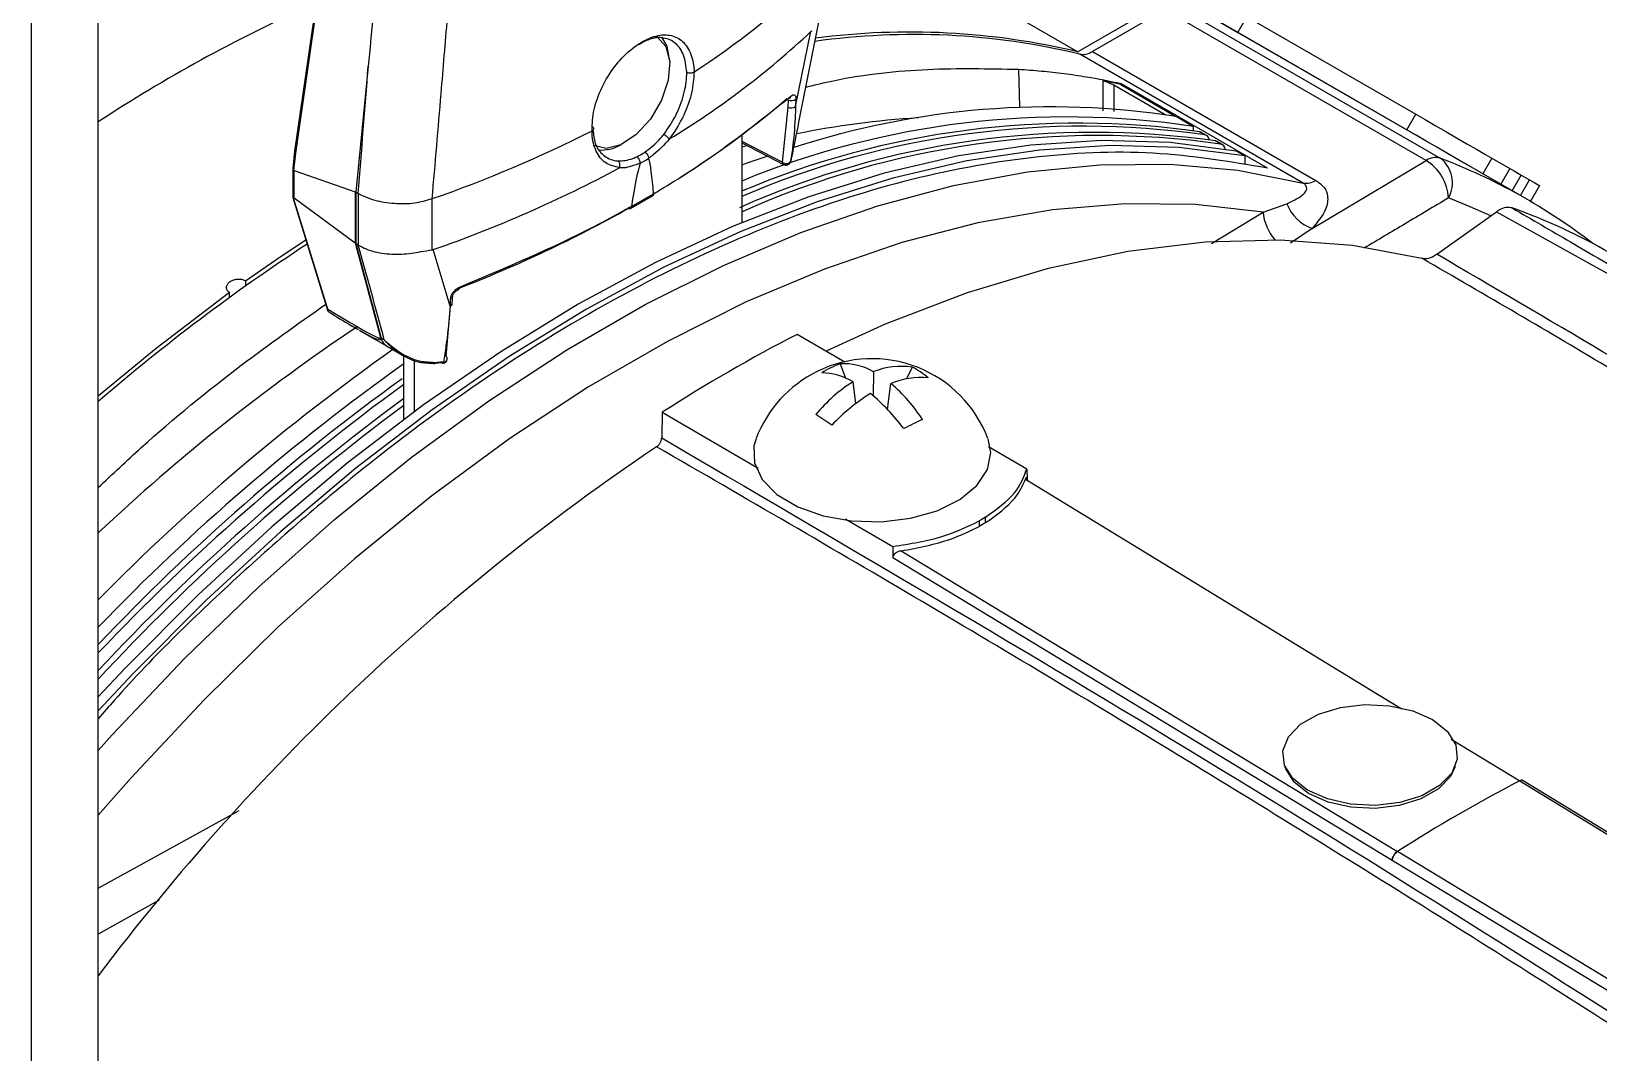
# Model space of a CAD drawing. Extents: x 8 to 113, y 0 to 87.
# Drawn here: x 78.219 to 81.334, y 9.496 to 11.525 of the extents above; entities that cross this region are included whole.
import ezdxf

# ---------------------------------------------------------------- set-up
doc = ezdxf.new("R2010")
doc.units = 0
doc.header["$MEASUREMENT"] = 0
doc.layers.add('OBJECT', color=7, linetype='CONTINUOUS')

msp = doc.modelspace()

# ---------------------------------------------------------------- linework, layer by layer
at = {"layer": 'OBJECT'}
for p, q in [((78.3515, 5.1097), (78.3515, 12.4362)), ((78.2186, 5.0329), (78.2186, 12.3594)), ((79.8883, 11.721), (80.2985, 11.4842)), ((78.7914, 11.6319), (78.7415, 11.2869)), ((78.744, 11.2828), (78.794, 11.6276)), ((80.527, 11.6162), (80.2985, 11.4842)), ((80.4717, 11.568), (80.3278, 11.485)), ((80.9907, 11.2685), (80.4717, 11.568)), ((80.4997, 11.5725), (81.0186, 11.273)), ((80.5165, 11.5807), (80.6165, 11.523)), ((81.1909, 11.1913), (80.5171, 11.5803)), ((79.7681, 11.5245), (79.7696, 11.5263)), ((80.6165, 11.523), (80.6345, 11.5541)), ((80.6345, 11.5541), (80.9704, 11.3602)), ((79.7376, 11.3754), (79.7681, 11.5245)), ((80.6165, 11.523), (80.9524, 11.3291)), ((80.7461, 11.2236), (80.3023, 11.4798)), ((80.3278, 11.485), (80.7716, 11.2288)), ((78.8882, 11.4556), (78.8632, 11.2055)), ((79.5359, 11.4444), (79.5359, 11.4444)), ((80.1806, 11.4497), (80.1823, 11.3749)), ((80.349, 11.367), (80.349, 11.4266)), ((80.4721, 11.3593), (80.3704, 11.4182)), ((80.3704, 11.4182), (80.3704, 11.3657)), ((80.6755, 11.2534), (80.3843, 11.4214)), ((80.3843, 11.4214), (80.3843, 11.4191)), ((80.3843, 11.4191), (80.4935, 11.3559)), ((79.7115, 11.265), (79.7225, 11.3746)), ((79.7225, 11.3746), (79.7232, 11.3891)), ((79.7383, 11.3899), (79.7376, 11.3754)), ((80.4946, 11.3557), (80.5286, 11.3361)), ((80.9524, 11.3291), (80.9704, 11.3602)), ((79.3331, 11.3274), (79.3331, 11.3274)), ((79.6304, 11.319), (79.6304, 11.145)), ((80.5286, 11.3275), (80.5286, 11.3361)), ((80.5506, 11.3195), (80.5401, 11.3255)), ((80.5541, 11.3182), (80.5436, 11.3243)), ((78.7415, 11.2868), (78.7381, 11.2526)), ((78.7406, 11.2485), (78.744, 11.2828)), ((79.6304, 11.3071), (79.7115, 11.265)), ((79.6304, 11.3036), (79.7136, 11.2604)), ((79.6304, 11.2952), (79.6412, 11.298)), ((80.5824, 11.3011), (80.5719, 11.3072)), ((80.5858, 11.2999), (80.5753, 11.306)), ((80.6302, 11.2774), (80.6133, 11.2872)), ((80.6302, 11.2774), (80.6302, 11.2627)), ((78.738, 11.2523), (78.738, 11.1949)), ((78.7408, 11.2485), (78.8621, 11.2058)), ((78.7408, 11.1932), (78.7408, 11.2485)), ((79.4284, 11.2628), (79.4284, 11.2629)), ((79.4456, 11.2728), (79.4457, 11.2728)), ((79.7279, 11.2669), (79.7275, 11.2656)), ((79.7279, 11.2669), (79.7297, 11.274)), ((80.7641, 11.1335), (80.9907, 11.2685)), ((81.1213, 11.2731), (81.1033, 11.2419)), ((81.1213, 11.2731), (81.1575, 11.2522)), ((81.1575, 11.2522), (81.1395, 11.221)), ((81.162, 11.208), (81.18, 11.2392)), ((81.1783, 11.1986), (81.1963, 11.2298)), ((81.18, 11.2392), (81.1963, 11.2298)), ((81.1981, 11.1872), (81.2161, 11.2183)), ((78.7381, 11.1948), (78.8079, 10.9688)), ((78.8081, 10.9729), (78.7399, 11.1937)), ((78.8621, 11.1042), (78.7408, 11.1932)), ((78.8621, 11.2058), (78.8621, 11.1042)), ((78.8643, 11.2048), (78.868, 11.2027)), ((78.8643, 11.1028), (78.8643, 11.2048)), ((78.868, 11.2027), (78.868, 11.1006)), ((79.0151, 11.1925), (79.0153, 11.1925)), ((79.0151, 11.0908), (79.0151, 11.1925)), ((79.4092, 11.1727), (79.4532, 11.1981)), ((79.4112, 11.1768), (79.4552, 11.2022)), ((79.4552, 11.2022), (79.4552, 11.2023)), ((79.4112, 11.1768), (79.4112, 11.1769)), ((80.5644, 11.1034), (80.6668, 11.1659)), ((80.6668, 11.1659), (80.7139, 11.1823)), ((81.0118, 11.0822), (81.1304, 11.1663)), ((81.1304, 11.1663), (81.7664, 10.8129)), ((80.7641, 11.1335), (80.7212, 11.1044)), ((78.8626, 11.1038), (78.8637, 11.1031)), ((78.913, 10.916), (78.8626, 11.1038)), ((78.8637, 11.1031), (78.9141, 10.9153)), ((78.868, 11.1006), (78.8643, 11.1028)), ((79.0175, 11.0913), (79.0151, 11.0908)), ((79.0507, 10.9788), (79.0175, 11.0913)), ((78.6444, 11.0289), (78.6444, 11.0191)), ((78.6126, 10.9963), (78.6126, 11.0061)), ((78.8105, 10.9671), (78.8077, 10.9693)), ((79.0428, 10.879), (79.052, 10.9796)), ((79.0513, 10.9932), (79.0507, 10.9788)), ((78.8711, 10.9308), (78.9245, 10.9)), ((78.92, 10.9118), (78.9141, 10.9153)), ((79.8352, 10.8673), (79.7407, 10.9228)), ((78.9245, 10.9), (78.9576, 10.8809)), ((78.9586, 10.7537), (78.9586, 10.8812)), ((78.9799, 10.7694), (78.9799, 10.872)), ((79.0193, 10.8655), (79.0354, 10.8669)), ((79.0376, 10.8684), (79.0201, 10.8666)), ((79.8264, 10.8644), (79.8371, 10.8358)), ((79.8925, 10.8487), (79.892, 10.8005)), ((79.9694, 10.8578), (79.9583, 10.8343)), ((79.8573, 10.7853), (79.8517, 10.8286)), ((79.9205, 10.7736), (79.9272, 10.8252)), ((79.4725, 10.768), (79.4714, 10.7171)), ((79.4725, 10.768), (79.663, 10.6572)), ((80.1969, 10.6549), (80.1208, 10.6996)), ((80.1969, 10.6549), (80.1977, 10.6331)), ((80.1946, 10.6351), (80.931, 10.1857)), ((79.836, 10.5565), (79.9309, 10.5013)), ((80.1023, 10.5521), (80.1026, 10.5414)), ((80.1153, 10.5487), (80.115, 10.5595)), ((79.9309, 10.5013), (79.9306, 10.4789)), ((80.9232, 9.8777), (79.9306, 10.4789)), ((79.9476, 10.4925), (80.9336, 9.8951)), ((80.8757, 10.2194), (80.9426, 10.1786)), ((81.0408, 10.1187), (81.177, 10.0356)), ((81.0408, 10.1186), (81.1769, 10.0356)), ((80.7118, 10.0596), (80.7108, 10.0628)), ((81.1769, 10.0356), (84.1714, 8.21)), ((78.3515, 9.8227), (78.6316, 9.9769)), ((80.9233, 9.8776), (80.9232, 9.8777)), ((83.9289, 8.0584), (80.9233, 9.8776)), ((83.9392, 8.0759), (80.9336, 9.8951)), ((78.4728, 9.7987), (78.3515, 9.7312))]:
    msp.add_line(p, q, dxfattribs=at)
at = {"layer": 'OBJECT', "flags": 128}
for points in [[(79.4617, 11.5145), (79.4625, 11.5141), (79.4798, 11.4948), (79.4873, 11.4648), (79.4843, 11.4277), (79.471, 11.3881), (79.449, 11.3507), (79.421, 11.3199), (79.3904, 11.2996), (79.3608, 11.2922), (79.3367, 11.298)], [(79.487, 11.4684), (79.4821, 11.4953), (79.472, 11.5133)], [(80.9704, 11.3602), (80.9888, 11.3496), (81.0089, 11.338), (81.03, 11.3258), (81.0512, 11.3136), (81.0716, 11.3018), (81.0906, 11.2908), (81.1074, 11.2811), (81.1213, 11.2731)], [(80.5401, 11.3255), (80.5422, 11.325), (80.5436, 11.3243)], [(81.0887, 11.2503), (81.0726, 11.2596), (81.0536, 11.2706), (81.0332, 11.2824), (81.012, 11.2946), (80.9909, 11.3068), (80.9708, 11.3184), (80.9524, 11.3291)], [(80.6133, 11.2872), (80.482, 11.3039), (80.3458, 11.3079), (80.2053, 11.299), (80.0611, 11.2774), (79.9137, 11.2431), (79.7638, 11.1963), (79.6119, 11.1372), (79.4589, 11.0659), (79.3051, 10.9829), (79.1514, 10.8884), (78.9983, 10.7829), (78.8465, 10.6668), (78.6966, 10.5405), (78.5492, 10.4046), (78.405, 10.2597), (78.3515, 10.2028)], [(80.6302, 11.2774), (80.499, 11.2941), (80.3628, 11.2981), (80.2223, 11.2892), (80.078, 11.2676), (79.9306, 11.2333), (79.7807, 11.1865), (79.6289, 11.1274), (79.4758, 11.0561), (79.3221, 10.9731), (79.1684, 10.8786), (79.0153, 10.7731), (78.8635, 10.657), (78.7136, 10.5307), (78.5662, 10.3948), (78.4219, 10.2499), (78.3515, 10.1746)], [(79.6304, 11.2596), (79.6451, 11.2648), (79.6813, 11.2772)], [(80.5719, 11.3072), (80.574, 11.3066), (80.5753, 11.306)], [(78.3515, 10.0959), (78.3793, 10.1268), (78.5231, 10.2786), (78.6705, 10.4215), (78.8208, 10.5549), (78.9734, 10.6781), (79.1277, 10.7907), (79.2831, 10.8921), (79.4387, 10.9819), (79.594, 11.0598), (79.7483, 11.1254), (79.901, 11.1784), (80.0513, 11.2187), (80.1986, 11.2459), (80.3424, 11.26), (80.482, 11.261), (80.6167, 11.2489), (80.7461, 11.2236)], [(79.7115, 11.265), (79.7136, 11.2638), (79.716, 11.263), (79.7186, 11.2626), (79.7211, 11.2627), (79.7235, 11.2632), (79.7255, 11.2641), (79.727, 11.2653), (79.7279, 11.2669)], [(81.1575, 11.2522), (81.1584, 11.2517), (81.1655, 11.2476), (81.1731, 11.2432), (81.18, 11.2392)], [(81.1963, 11.2298), (81.2067, 11.2237), (81.2134, 11.2199), (81.2161, 11.2184), (81.2161, 11.2183)], [(81.1192, 11.1584), (81.0785, 11.1766), (81.0352, 11.194)], [(81.197, 11.1878), (81.1981, 11.1872), (81.1966, 11.188)], [(80.6668, 11.1659), (80.5321, 11.1808), (80.3923, 11.1822), (80.248, 11.17), (80.0999, 11.1443), (79.9487, 11.1051), (79.795, 11.0526), (79.6396, 10.9872), (79.4831, 10.909), (79.3262, 10.8184), (79.1697, 10.7159), (79.0143, 10.6019), (78.8606, 10.4769), (78.7094, 10.3415), (78.5613, 10.1963), (78.417, 10.0419), (78.3515, 9.9674)], [(78.7642, 11.1101), (78.711, 11.0749), (78.6444, 11.0289)], [(79.8004, 10.8911), (79.9164, 10.9438), (80.0794, 11.0063), (80.2401, 11.0545), (80.3977, 11.0881), (80.5515, 11.1069), (80.7007, 11.1108), (80.8445, 11.0998), (80.9824, 11.074)], [(78.6126, 11.0061), (78.4667, 10.8951), (78.3515, 10.7998)], [(79.0553, 10.9837), (79.0557, 10.9938), (79.0559, 10.9981)], [(79.0691, 11.0158), (79.069, 11.0145), (79.0687, 11.0134), (79.0682, 11.0125), (79.0677, 11.0119), (79.0673, 11.0118)], [(79.0201, 10.8666), (79.0201, 10.8655), (79.02, 10.8646), (79.0199, 10.864), (79.0198, 10.8637), (79.0197, 10.8637), (79.0196, 10.8641), (79.0195, 10.8647), (79.0193, 10.8655)], [(79.0376, 10.8684), (79.0375, 10.8672), (79.0373, 10.8662), (79.0371, 10.8656), (79.0368, 10.8652), (79.0367, 10.8652)], [(79.659, 10.7156), (79.6549, 10.7015), (79.6558, 10.6673), (79.6714, 10.6344), (79.7006, 10.6047), (79.7417, 10.5802), (79.7921, 10.5623), (79.8487, 10.5522), (79.9078, 10.5506), (79.9657, 10.5575), (80.0189, 10.5725), (80.0639, 10.5946), (80.0979, 10.6225), (80.1189, 10.6545), (80.1255, 10.6884), (80.12, 10.7156)], [(80.7092, 10.0668), (80.7062, 10.0954), (80.7172, 10.1232), (80.7414, 10.1481), (80.7767, 10.1681), (80.8204, 10.1815), (80.8689, 10.1873), (80.9182, 10.185), (80.9644, 10.1747), (81.0037, 10.1573), (81.0329, 10.1343), (81.0497, 10.1074), (81.0527, 10.0789), (81.0417, 10.051), (81.0175, 10.0261), (80.9821, 10.0061), (80.9384, 9.9927), (80.89, 9.9869), (80.8406, 9.9893), (80.7945, 9.9996), (80.7552, 10.0169), (80.726, 10.04), (80.7092, 10.0668)], [(81.0484, 10.0639), (81.0391, 10.0441), (81.0153, 10.0195), (80.9805, 9.9999), (80.9375, 9.9867), (80.8898, 9.981), (80.8412, 9.9833), (80.7958, 9.9934), (80.7571, 10.0105), (80.7283, 10.0332), (80.7118, 10.0596)], [(84.1784, 8.2104), (82.6929, 9.1161), (81.1839, 10.036)]]:
    msp.add_lwpolyline(points, dxfattribs=at)
at = {"layer": 'OBJECT'}
for centre, radius, start, end in [((78.629, 12.8396), 1.664, 303.0242, 313.2654), ((80.017, 8.8035), 3.0388, 114.2665, 123.236), ((78.599, 12.774), 1.7111, 301.2478, 313.0956), ((79.9728, 10.1045), 1.4142, 76.5257, 97.9952), ((79.9648, 10.0912), 1.4324, 76.5316, 97.5199), ((79.7295, 11.3868), 0.014, 240.3056, 305.5003), ((79.7302, 11.4013), 0.014, 240.3053, 305.4982), ((79.7226, 11.3964), 0.00559, 311.513, 358.4974), ((80.2438, 9.728), 1.6469, 81.2412, 108.0351), ((80.2764, 9.653), 1.7019, 81.4782, 112.3063), ((80.2988, 9.6249), 1.7177, 81.9245, 112.9005), ((80.0786, 9.6852), 1.6706, 93.3438, 101.7023), ((78.1568, 13.6576), 2.6103, 289.202, 296.7849), ((80.3303, 9.5915), 1.7327, 81.9846, 113.9835), ((80.3093, 9.6144), 1.722, 81.9421, 113.2172), ((80.3407, 9.5828), 1.7352, 81.9947, 114.1653), ((80.5482, 11.3079), 0.0118, 6.2051, 77.8002), ((79.3508, 11.368), 0.0789, 266.4982, 299.2219), ((80.5799, 11.2896), 0.0118, 6.2051, 77.8002), ((78.1778, 13.5036), 2.5543, 289.1922, 298.2593), ((79.7161, 11.2643), 0.00465, 171.6239, 237.1833), ((79.7182, 11.2693), 0.01, 242.5349, 338.7646), ((81.0094, 11.2409), 0.0333, 74.0154, 124.2943), ((80.9412, 11.1883), 0.0942, 3.4432, 58.3128), ((80.9828, 11.2242), 0.0605, 329.9957, 53.7444), ((80.6032, 10.1734), 1.1754, 52.2845, 69.3042), ((80.7523, 11.2582), 0.0351, 259.8176, 303.4206), ((80.7603, 11.1733), 0.0938, 184.535, 221.5974), ((80.7916, 11.2119), 0.0831, 200.8481, 250.6596), ((80.7677, 10.0634), 1.1785, 60.0257, 70.4603), ((80.9126, 7.8245), 3.9177, 123.2123, 130.8214), ((79.0501, 10.999), 0.00586, 281.5305, 351.991), ((79.0495, 10.9846), 0.00589, 281.6443, 350.9625), ((81.0601, 7.6523), 3.9506, 123.7142, 133.2828), ((78.9383, 10.9347), 0.0321, 217.2122, 221.1791), ((78.9253, 10.9347), 0.0224, 236.7566, 240.0193), ((78.937, 10.9203), 0.0238, 196.5003, 238.3694), ((81.2184, 8.0535), 3.2275, 117.2472, 122.7474), ((81.3925, 7.4067), 4.2637, 125.157, 135.4979), ((79.0354, 10.8751), 0.01, 277.3788, 351.6796), ((79.038, 10.876), 0.00768, 266.782, 341.8978), ((79.0395, 10.8742), 0.00581, 354.6236, 55.1496), ((79.8895, 10.6279), 0.2466, 20.836, 116.2003), ((81.4461, 7.3627), 4.295, 125.3904, 136.096), ((79.0375, 10.8671), 0.0021, 185.0665, 247.4281), ((79.8895, 10.6279), 0.2466, 116.2003, 159.164), ((79.8856, 10.6975), 0.1771, 109.5095, 122.8911), ((79.7889, 10.7245), 0.1216, 58.8759, 89.7537), ((79.8329, 10.7446), 0.1199, 60.213, 93.114), ((79.9483, 10.7065), 0.1528, 82.0551, 111.4176), ((79.9002, 10.7216), 0.1528, 48.7247, 63.0583), ((81.5464, 7.2651), 4.3995, 126.0291, 136.5683), ((81.4854, 7.3292), 4.3229, 125.8174, 136.4599), ((80.0168, 10.5672), 0.3092, 122.2702, 140.5664), ((79.987, 10.6809), 0.1562, 84.8551, 112.4872), ((79.72, 10.5811), 0.3201, 32.6535, 49.6673), ((81.6094, 7.2058), 4.4623, 126.443, 136.893), ((81.6293, 7.1892), 4.4764, 126.6275, 137.0744), ((80.0774, 10.4931), 0.3658, 121.4631, 137.0727), ((79.6391, 10.5036), 0.39, 36.5075, 50.628), ((78.794, 9.2767), 1.783, 55.2791, 56.5039), ((80.4461, 9.7793), 1.0762, 115.1018, 117.2988), ((82.0394, 6.8658), 4.6199, 123.9189, 142.9648), ((81.7196, 7.7653), 3.2221, 119.8667, 120.128), ((81.7216, 7.7514), 3.2257, 119.8667, 120.1279), ((82.6418, 7.2172), 3.1763, 117.4627, 122.5319), ((81.1808, 10.0299), 0.00689, 61.8768, 123.9444), ((80.9472, 9.8751), 0.0242, 124.2144, 173.9673)]:
    msp.add_arc(centre, radius, start, end, dxfattribs=at)
for centre, major_axis, ratio, start_param, end_param in [((77.0559, 8.5648), (1.5893, 16.547), 0.094708, 4.881569, 4.897081), ((77.8545, 11.9344), (2.2222, 0.1551), 0.524922, 5.514953, 5.671362), ((78.7514, 11.2856), (0.00993, -0.00122), 0.518445, 3.130203, 3.940071), ((78.748, 11.2519), (0.01, -0.0005), 0.541019, 3.114567, 3.901656), ((78.748, 11.319), (0.0071, 0.0706), 0.099986, 3.091184, 3.117364), ((78.6284, -5.4742), (0.8109, 16.7566), 0.01214, 0.048934, 0.112896), ((79.4425, 11.381), (0.077, 0.1206), 0.545295, 3.86582, 4.036645), ((78.6284, -5.4742), (0.8109, 16.7566), 0.01214, 6.185917, 6.249879), ((78.748, 11.1667), (-0.0087, 0.027), 0.181828, 6.036358, 6.17696), ((78.9492, 12.0524), (0.085, 0.847), 0.099986, 3.117364, 3.130453), ((78.9492, 12.0518), (0.0807, 0.8484), 0.104683, 3.080691, 3.093782), ((78.9528, 12.0497), (0.0807, 0.8484), 0.104683, 3.093782, 3.097122), ((77.8545, 11.9344), (2.2222, 0.1551), 0.524922, 5.250963, 5.4472), ((78.9492, 10.7858), (-0.1046, 0.3236), 0.181828, 6.029841, 6.036358), ((78.9492, 10.7861), (-0.1011, 0.3198), 0.201902, 6.065962, 6.072473), ((78.9528, 10.7839), (-0.1011, 0.3198), 0.201902, 6.061757, 6.065962), ((77.4726, 11.6923), (-1.7697, 5.6286), 0.198355, 4.51127, 4.544961), ((78.5307, 11.1666), (0.3822, -0.2512), 0.030867, 5.544506, 6.265171), ((78.5523, 11.1841), (0.3616, -0.2711), 0.058139, 5.832572, 6.304437), ((78.5307, 11.1666), (0.3822, -0.2512), 0.030867, 6.265171, 6.317835), ((78.5523, 11.1841), (0.3616, -0.2711), 0.058139, 0.021251, 0.073915)]:
    msp.add_ellipse(centre, major_axis=major_axis, ratio=ratio, start_param=start_param, end_param=end_param, dxfattribs=at)
for points, knots in [([(78.9435, 12.0718), (78.9431, 12.0668), (78.941, 12.0419), (78.9321, 11.9375), (78.9148, 11.7366), (78.8978, 11.5566), (78.8882, 11.4556)], [0, 0, 0, 0, 0.024148, 0.120739, 0.507103, 1, 1, 1, 1]), ([(79.0153, 11.1925), (79.0213, 11.2622), (79.0315, 11.3821), (79.0415, 11.502), (79.0458, 11.5522)], [0, 0, 0, 0, 0.581449, 1, 1, 1, 1]), ([(79.73, 11.274), (79.7347, 11.2974), (79.7538, 11.3915), (79.7723, 11.4859), (79.7863, 11.5568)], [0, 0, 0, 0, 0.249079, 1, 1, 1, 1]), ([(79.3331, 11.3274), (79.3336, 11.3414), (79.3348, 11.3693), (79.3514, 11.4145), (79.3768, 11.4558), (79.4089, 11.4897), (79.4436, 11.5121), (79.477, 11.5205), (79.5054, 11.5138), (79.5258, 11.4924), (79.5343, 11.4664), (79.5356, 11.4489), (79.5359, 11.4444)], [0, 0, 0, 0, 0.106547, 0.213092, 0.319763, 0.426916, 0.534499, 0.642267, 0.74996, 0.857311, 0.964156, 1, 1, 1, 1]), ([(79.5214, 11.4439), (79.5199, 11.4558), (79.5168, 11.4796), (79.5001, 11.5031), (79.4762, 11.5138), (79.4499, 11.5123), (79.4323, 11.5021), (79.4252, 11.498)], [0, 0, 0, 0, 0.214285, 0.42858, 0.642685, 0.856871, 1, 1, 1, 1]), ([(80.3023, 11.4798), (80.3062, 11.4793), (80.3141, 11.4784), (80.3233, 11.4828), (80.3278, 11.485)], [0, 0, 0, 0, 0.5, 1, 1, 1, 1]), ([(79.4757, 11.3202), (79.4841, 11.3324), (79.5008, 11.3569), (79.5164, 11.3992), (79.5212, 11.4282), (79.5214, 11.4422), (79.5214, 11.4439)], [0, 0, 0, 0, 0.318291, 0.636578, 0.954854, 1, 1, 1, 1]), ([(79.5359, 11.4444), (79.5348, 11.4307), (79.5328, 11.4032), (79.5164, 11.3579), (79.4989, 11.3275), (79.4878, 11.3131), (79.4863, 11.3111)], [0, 0, 0, 0, 0.315568, 0.631102, 0.947588, 1, 1, 1, 1]), ([(79.5214, 11.4439), (79.5215, 11.4438), (79.5222, 11.4435), (79.5239, 11.4429), (79.5267, 11.4424), (79.5301, 11.4424), (79.5334, 11.4431), (79.535, 11.444), (79.5359, 11.4444)], [0, 0, 0, 0, 0.032875, 0.166131, 0.374662, 0.583122, 0.791561, 1, 1, 1, 1]), ([(79.7581, 11.4144), (79.7764, 11.4188), (79.8592, 11.4385), (80.0015, 11.4531), (80.1209, 11.4509), (80.1806, 11.4497)], [0, 0, 0, 0, 0.124265, 0.562133, 1, 1, 1, 1]), ([(80.1806, 11.4497), (80.1958, 11.4487), (80.2263, 11.4465), (80.2714, 11.4414), (80.3244, 11.4338), (80.3616, 11.4261), (80.3843, 11.4214)], [0, 0, 0, 0, 0.218765, 0.43753, 0.656295, 1, 1, 1, 1]), ([(80.3843, 11.4191), (80.3761, 11.4209), (80.3643, 11.4235), (80.3525, 11.4259), (80.349, 11.4266)], [0, 0, 0, 0, 0.701382, 1, 1, 1, 1]), ([(80.349, 11.4266), (80.3506, 11.4262), (80.3539, 11.4254), (80.3598, 11.4232), (80.3651, 11.4209), (80.3685, 11.4193), (80.37, 11.4184), (80.3704, 11.4182)], [0, 0, 0, 0, 0.292382, 0.559792, 0.754516, 0.950187, 1, 1, 1, 1]), ([(79.4552, 11.2023), (79.4599, 11.205), (79.483, 11.2188), (79.5824, 11.2803), (79.663, 11.3444), (79.7282, 11.3963)], [0, 0, 0, 0, 0.0456532, 0.2282935, 1, 1, 1, 1]), ([(79.7263, 11.3923), (79.7264, 11.3923), (79.7268, 11.3928), (79.7272, 11.3928), (79.727, 11.3928), (79.727, 11.3928)], [0, 0, 0, 0, 0.113624, 0.931849, 1, 1, 1, 1]), ([(79.7376, 11.3754), (79.7374, 11.3702), (79.7364, 11.3441), (79.7337, 11.3076), (79.7294, 11.2774), (79.7279, 11.2669)], [0, 0, 0, 0, 0.139683, 0.698663, 1, 1, 1, 1]), ([(79.7282, 11.3963), (79.7294, 11.3972), (79.732, 11.399), (79.7351, 11.3991), (79.7374, 11.397), (79.7384, 11.3936), (79.7384, 11.3908), (79.7383, 11.3899)], [0, 0, 0, 0, 0.2190626, 0.4380204, 0.6592172, 0.8799982, 1, 1, 1, 1]), ([(79.3331, 11.3274), (79.3339, 11.3279), (79.3354, 11.3288), (79.3365, 11.3307), (79.3365, 11.3326), (79.3356, 11.3342), (79.3344, 11.3351), (79.3338, 11.3355), (79.3337, 11.3355)], [0, 0, 0, 0, 0.208439, 0.416878, 0.625338, 0.833869, 0.967125, 1, 1, 1, 1]), ([(79.3876, 11.2541), (79.378, 11.2564), (79.3585, 11.2608), (79.3394, 11.2854), (79.3334, 11.3103), (79.3331, 11.3253), (79.3331, 11.3274)], [0, 0, 0, 0, 0.315107, 0.632944, 0.949791, 1, 1, 1, 1]), ([(79.3349, 11.3287), (79.3358, 11.3195), (79.338, 11.2988), (79.3544, 11.2772), (79.3721, 11.2687), (79.3829, 11.2675), (79.3843, 11.2674)], [0, 0, 0, 0, 0.269356, 0.609723, 0.95051, 1, 1, 1, 1]), ([(79.4381, 11.285), (79.4486, 11.2932), (79.4617, 11.3034), (79.4733, 11.3173), (79.4757, 11.3202)], [0, 0, 0, 0, 0.796377, 1, 1, 1, 1]), ([(79.4867, 11.3111), (79.4762, 11.2996), (79.4629, 11.285), (79.4486, 11.2749), (79.4456, 11.2728)], [0, 0, 0, 0, 0.791837, 1, 1, 1, 1]), ([(79.4757, 11.3202), (79.4759, 11.3201), (79.4764, 11.3198), (79.4779, 11.3189), (79.4801, 11.3173), (79.4826, 11.3151), (79.4849, 11.3129), (79.4858, 11.3117), (79.4863, 11.3111)], [0, 0, 0, 0, 0.048559, 0.140159, 0.355135, 0.570098, 0.785047, 1, 1, 1, 1]), ([(79.4863, 11.3111), (79.4863, 11.311), (79.4863, 11.311), (79.4864, 11.311), (79.4865, 11.3111), (79.4866, 11.3111), (79.4867, 11.3111)], [0, 0, 0, 0, 0.159853, 0.363916, 0.750553, 1, 1, 1, 1]), ([(80.6755, 11.2534), (80.6006, 11.2659), (80.4506, 11.291), (80.2071, 11.2797), (79.9538, 11.233), (79.692, 11.1465), (79.4257, 11.0236), (79.1582, 10.8655), (78.8925, 10.6737), (78.6334, 10.4492), (78.4522, 10.2751), (78.3621, 10.1712), (78.3515, 10.159)], [0, 0, 0, 0, 0.10938, 0.219108, 0.328487, 0.437867, 0.547595, 0.656975, 0.766354, 0.876083, 0.985462, 1, 1, 1, 1]), ([(79.4221, 11.2758), (79.4268, 11.2783), (79.4321, 11.2811), (79.4375, 11.2846), (79.4381, 11.285)], [0, 0, 0, 0, 0.886118, 1, 1, 1, 1]), ([(79.4381, 11.285), (79.4385, 11.2848), (79.4391, 11.2844), (79.4405, 11.2832), (79.4422, 11.2814), (79.444, 11.2785), (79.4453, 11.2755), (79.4455, 11.2737), (79.4456, 11.2728)], [0, 0, 0, 0, 0.101755, 0.160241, 0.370186, 0.580125, 0.790061, 1, 1, 1, 1]), ([(79.3843, 11.2674), (79.394, 11.2679), (79.4062, 11.2686), (79.4194, 11.2746), (79.4221, 11.2758)], [0, 0, 0, 0, 0.796377, 1, 1, 1, 1]), ([(79.3876, 11.2541), (79.388, 11.2552), (79.3886, 11.2573), (79.3885, 11.2608), (79.3875, 11.2639), (79.3861, 11.2659), (79.3849, 11.2669), (79.3845, 11.2673), (79.3843, 11.2674)], [0, 0, 0, 0, 0.214953, 0.429902, 0.644865, 0.859841, 0.951441, 1, 1, 1, 1]), ([(79.4284, 11.2629), (79.417, 11.2586), (79.4026, 11.2532), (79.3899, 11.2536), (79.3872, 11.2537)], [0, 0, 0, 0, 0.79181, 1, 1, 1, 1]), ([(79.3872, 11.2537), (79.3873, 11.2538), (79.3874, 11.2538), (79.3875, 11.2539), (79.3876, 11.254), (79.3876, 11.2541), (79.3876, 11.2541)], [0, 0, 0, 0, 0.344886, 0.69197, 0.859659, 1, 1, 1, 1]), ([(79.4284, 11.2629), (79.4284, 11.2638), (79.4285, 11.2658), (79.4276, 11.269), (79.426, 11.2721), (79.4244, 11.274), (79.4231, 11.2751), (79.4225, 11.2755), (79.4221, 11.2758)], [0, 0, 0, 0, 0.2099393, 0.4198754, 0.6298138, 0.8397589, 0.8982453, 1, 1, 1, 1]), ([(80.7139, 11.1823), (80.7247, 11.1874), (80.7393, 11.1941), (80.7515, 11.2057), (80.7549, 11.213), (80.7517, 11.2194), (80.7486, 11.2221), (80.7464, 11.2234), (80.7461, 11.2236)], [0, 0, 0, 0, 0.476054, 0.640497, 0.854535, 0.926508, 0.987725, 1, 1, 1, 1]), ([(80.7716, 11.2288), (80.7778, 11.2243), (80.79, 11.2152), (80.7969, 11.1949), (80.7923, 11.1664), (80.7747, 11.1459), (80.7641, 11.1335)], [0, 0, 0, 0, 0.16794, 0.334632, 0.594445, 1, 1, 1, 1]), ([(78.7381, 11.1949), (78.7381, 11.1949), (78.7379, 11.1947), (78.7386, 11.194), (78.7395, 11.1938), (78.7399, 11.1937)], [0, 0, 0, 0, 0.116965, 0.672334, 1, 1, 1, 1]), ([(78.8683, 11.2025), (78.8788, 11.1978), (78.8997, 11.1884), (78.9396, 11.1822), (78.98, 11.1825), (79.0037, 11.1892), (79.0151, 11.1925)], [0, 0, 0, 0, 0.253584, 0.507165, 0.760848, 1, 1, 1, 1]), ([(79.4552, 11.2022), (79.4551, 11.2014), (79.4549, 11.1998), (79.454, 11.1984), (79.4532, 11.1982), (79.4531, 11.1982)], [0, 0, 0, 0, 0.461525, 0.923058, 1, 1, 1, 1]), ([(81.0352, 11.194), (81.0065, 11.1768), (80.9507, 11.1435), (80.8947, 11.1103), (80.8676, 11.0942)], [0, 0, 0, 0, 0.514877, 1, 1, 1, 1]), ([(79.4112, 11.1769), (79.4065, 11.1742), (79.3825, 11.1608), (79.2753, 11.103), (79.1613, 11.0548), (79.0691, 11.0158)], [0, 0, 0, 0, 0.0456532, 0.2282935, 1, 1, 1, 1]), ([(79.4092, 11.1728), (79.4087, 11.1725), (79.4077, 11.1721), (79.4061, 11.1724), (79.4051, 11.1728), (79.4048, 11.1729)], [0, 0, 0, 0, 0.402165, 0.847429, 1, 1, 1, 1]), ([(79.4112, 11.1768), (79.4111, 11.176), (79.4109, 11.1744), (79.41, 11.173), (79.4093, 11.1728), (79.4092, 11.1728)], [0, 0, 0, 0, 0.461525, 0.923058, 1, 1, 1, 1]), ([(81.1619, 11.174), (81.1579, 11.1747), (81.1499, 11.1761), (81.1385, 11.1717), (81.1321, 11.1675), (81.1304, 11.1663)], [0, 0, 0, 0, 0.425023, 0.850044, 1, 1, 1, 1]), ([(81.1619, 11.174), (81.2005, 11.1515), (81.2814, 11.1047), (81.4023, 11.0334), (81.5243, 10.9605), (81.6456, 10.8871), (81.7256, 10.838), (81.7664, 10.8129)], [0, 0, 0, 0, 0.187145, 0.391348, 0.595125, 0.793954, 1, 1, 1, 1]), ([(78.8683, 11.1004), (78.8721, 11.0984), (78.8859, 11.0909), (78.9149, 11.083), (78.9544, 11.0809), (78.9892, 11.0867), (79.0078, 11.0897), (79.0151, 11.0908)], [0, 0, 0, 0, 0.097508, 0.351331, 0.599304, 0.843154, 1, 1, 1, 1]), ([(80.9824, 11.074), (80.9847, 11.0737), (80.991, 11.0728), (81.0013, 11.0756), (81.009, 11.0804), (81.0118, 11.0822)], [0, 0, 0, 0, 0.263884, 0.723096, 1, 1, 1, 1]), ([(82.2951, 10.2755), (82.2415, 10.3097), (82.1278, 10.3823), (81.9466, 10.4959), (81.7517, 10.6164), (81.5543, 10.7366), (81.3611, 10.8523), (81.1722, 10.964), (81.0456, 11.0374), (80.9824, 11.074)], [0, 0, 0, 0, 0.1241053, 0.2632119, 0.41732, 0.5714285, 0.7142858, 0.857143, 1, 1, 1, 1]), ([(82.3237, 10.2825), (82.1074, 10.4197), (81.6748, 10.6942), (81.2328, 10.9529), (81.0118, 11.0822)], [0, 0, 0, 0, 0.500002, 1, 1, 1, 1]), ([(78.6444, 11.0289), (78.6431, 11.0295), (78.6399, 11.0311), (78.6335, 11.0323), (78.6258, 11.0321), (78.6185, 11.0302), (78.6122, 11.0268), (78.6078, 11.0224), (78.6057, 11.0174), (78.6062, 11.0125), (78.6088, 11.0086), (78.6116, 11.0068), (78.6126, 11.0061)], [0, 0, 0, 0, 0.073488, 0.179791, 0.286364, 0.393529, 0.501387, 0.609763, 0.718227, 0.826267, 0.933534, 1, 1, 1, 1]), ([(79.0691, 11.0158), (79.0671, 11.0149), (79.0632, 11.013), (79.0579, 11.0081), (79.0538, 11.0024), (79.0517, 10.9972), (79.0514, 10.9943), (79.0513, 10.9932)], [0, 0, 0, 0, 0.2190626, 0.4380204, 0.6592172, 0.8799982, 1, 1, 1, 1]), ([(79.056, 10.9982), (79.056, 10.9985), (79.056, 10.9994), (79.0569, 11.0019), (79.0586, 11.0049), (79.0613, 11.0079), (79.0643, 11.0103), (79.0665, 11.0115), (79.0673, 11.0117), (79.0673, 11.0118)], [0, 0, 0, 0, 0.118171, 0.279891, 0.450068, 0.636775, 0.83173, 0.99664, 1, 1, 1, 1]), ([(78.3515, 10.6184), (78.38, 10.6452), (78.473, 10.7328), (78.6243, 10.856), (78.7476, 10.9432), (78.8036, 10.9828)], [0, 0, 0, 0, 0.193831, 0.633962, 1, 1, 1, 1]), ([(78.8077, 10.9693), (78.8077, 10.9704), (78.8076, 10.9714), (78.8081, 10.9729), (78.8081, 10.9729)], [0, 0, 0, 0, 0.980022, 1, 1, 1, 1]), ([(78.8094, 10.9677), (78.8244, 10.9584), (78.8442, 10.9462), (78.8639, 10.9352), (78.8687, 10.9325)], [0, 0, 0, 0, 0.755923, 1, 1, 1, 1]), ([(79.0507, 10.9788), (79.0503, 10.9735), (79.0484, 10.9469), (79.0444, 10.9097), (79.0394, 10.8791), (79.0376, 10.8684)], [0, 0, 0, 0, 0.139683, 0.698663, 1, 1, 1, 1]), ([(79.0201, 10.8666), (79.0109, 10.867), (78.9872, 10.868), (78.9533, 10.8837), (78.9309, 10.9011), (78.921, 10.9109), (78.9202, 10.9117), (78.92, 10.9118)], [0, 0, 0, 0, 0.244744, 0.6267289, 0.9679272, 0.996143, 1, 1, 1, 1]), ([(78.92, 10.9118), (78.9201, 10.9117), (78.921, 10.9107), (78.9239, 10.9076), (78.934, 10.8974), (78.9548, 10.881), (78.9858, 10.8661), (79.0092, 10.8657), (79.0193, 10.8655)], [0, 0, 0, 0, 0.003659, 0.034965, 0.112488, 0.381452, 0.732443, 1, 1, 1, 1]), ([(79.4614, 10.6995), (79.4626, 10.7004), (79.4644, 10.7017), (79.4665, 10.7042), (79.4679, 10.7063), (79.4691, 10.7085), (79.4701, 10.7107), (79.4711, 10.7137), (79.4713, 10.7158), (79.4714, 10.7171)], [0, 0, 0, 0, 0.22696, 0.339217, 0.451476, 0.56373, 0.675988, 0.788244, 1, 1, 1, 1]), ([(79.4714, 10.7171), (79.82, 10.5135), (80.5173, 10.1063), (81.5611, 9.4501), (82.6027, 8.7644), (83.2939, 8.2782), (83.6395, 8.0351)], [0, 0, 0, 0, 0.25003, 0.500058, 0.750055, 1, 1, 1, 1]), ([(83.6284, 8.0183), (83.464, 8.1348), (83.1297, 8.3716), (82.6188, 8.7227), (82.0904, 9.0771), (81.5601, 9.4231), (81.0325, 9.7581), (80.5122, 10.0793), (79.9882, 10.3944), (79.6374, 10.5976), (79.4614, 10.6995)], [0, 0, 0, 0, 0.118989, 0.241992, 0.369009, 0.500039, 0.623805, 0.748387, 0.873785, 1, 1, 1, 1]), ([(80.115, 10.5595), (80.1369, 10.5752), (80.1774, 10.6041), (80.1908, 10.6389), (80.1969, 10.6549)], [0, 0, 0, 0, 0.541514, 1, 1, 1, 1]), ([(80.1153, 10.5487), (80.1372, 10.5644), (80.1741, 10.5909), (80.1886, 10.6223), (80.1946, 10.6351)], [0, 0, 0, 0, 0.593383, 1, 1, 1, 1]), ([(80.1946, 10.6351), (80.1948, 10.6357), (80.1952, 10.6369), (80.1958, 10.638), (80.1963, 10.6385), (80.1969, 10.6384), (80.1972, 10.6375), (80.1976, 10.6357), (80.1976, 10.6341), (80.1977, 10.6331)], [0, 0, 0, 0, 0.152075, 0.292239, 0.422142, 0.539512, 0.75246, 0.836113, 1, 1, 1, 1]), ([(79.9309, 10.5013), (79.9653, 10.5068), (80.0288, 10.5169), (80.0792, 10.5411), (80.1023, 10.5521)], [0, 0, 0, 0, 0.54186, 1, 1, 1, 1]), ([(79.9476, 10.4925), (79.9816, 10.499), (80.0388, 10.51), (80.0841, 10.5323), (80.1026, 10.5414)], [0, 0, 0, 0, 0.593401, 1, 1, 1, 1]), ([(79.9476, 10.4925), (79.9464, 10.4923), (79.9441, 10.4919), (79.9408, 10.4907), (79.9379, 10.4893), (79.9348, 10.4872), (79.9326, 10.4848), (79.931, 10.4818), (79.9308, 10.4801), (79.9306, 10.4789)], [0, 0, 0, 0, 0.152075, 0.292239, 0.422142, 0.539512, 0.75246, 0.836113, 1, 1, 1, 1]), ([(81.1839, 10.036), (81.1839, 10.036), (81.1831, 10.0368), (81.1807, 10.0371), (81.1782, 10.0361), (81.1769, 10.0356)], [0, 0, 0, 0, 0.000877, 0.518261, 1, 1, 1, 1]), ([(80.9233, 9.8776), (80.9235, 9.8792), (80.9239, 9.8824), (80.9263, 9.8875), (80.9297, 9.8921), (80.9323, 9.8941), (80.9336, 9.8951)], [0, 0, 0, 0, 0.249999, 0.499999, 0.749999, 1, 1, 1, 1])]:
    msp.add_open_spline(points, degree=3, knots=knots, dxfattribs=at)

doc.saveas('drawing.dxf')
